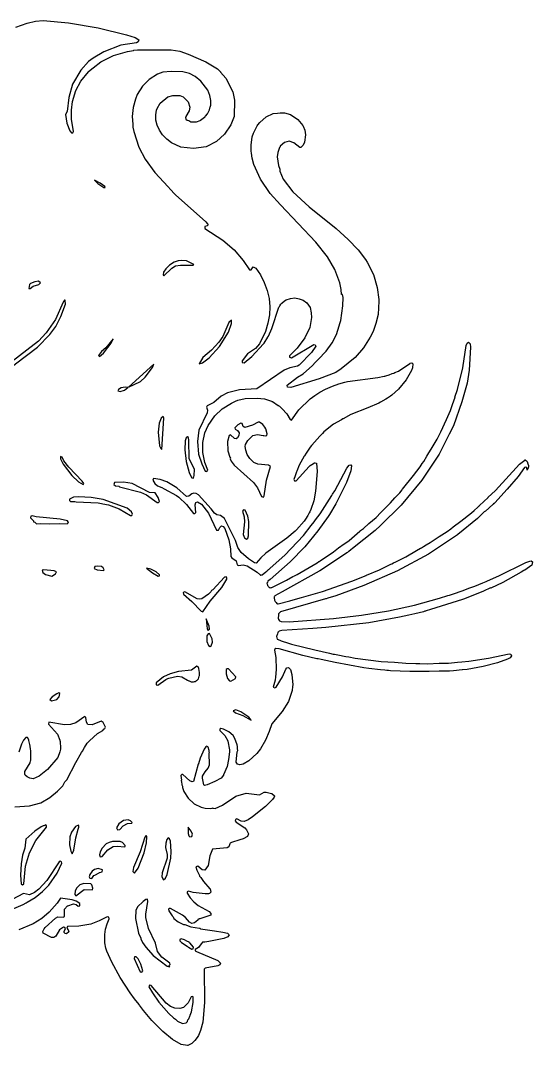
# Model space of a CAD drawing. Header units: millimetres. Extents: x 11 to 290, y 17 to 292.
# Drawn here: x 156.2 to 290.1, y 23.5 to 291.4 of the extents above; entities that cross this region are included whole.
import ezdxf

# ---------------------------------------------------------------- set-up
doc = ezdxf.new("R2010")
doc.units = ezdxf.units.MM
doc.layers.add('CUT', color=7, linetype='CONTINUOUS')

msp = doc.modelspace()

# ---------------------------------------------------------------- linework, layer by layer
at = {"layer": 'CUT'}
for points in [[(155.0012, 289.6629), (157.9498, 290.7321), (160.1565, 291.2083), (162.1831, 291.3866), (168.7908, 290.7345), (176.5278, 289.4895), (183.9211, 287.6783), (186.2209, 286.9307), (187.1991, 286.345), (187.0471, 285.8453), (186.563, 285.5348), (182.5032, 284.9605), (177.993, 283.2001), (175.2082, 281.5762), (174.064, 280.6697), (172.0353, 278.3778), (169.871, 274.745), (168.8803, 271.2716), (168.4337, 267.6236), (168.0225, 266.8559), (168.3498, 264.5827), (169.152, 262.5489), (169.5435, 262.0274), (169.9057, 262.0674), (170.0763, 262.3893), (169.6202, 265.5762), (169.6213, 267.9947), (169.8615, 270.2365), (170.6752, 273.0628), (171.9858, 275.5357), (172.052, 275.5405), (174.0134, 278), (174.013, 278.004), (174.0406, 278.0353), (175.2573, 279.0585), (177.2884, 280.5819), (180.5441, 282.2097), (184.2141, 283.3048), (185.8123, 283.5416), (185.9042, 283.6334), (186.8403, 283.7511), (195.6073, 283.6922), (197.9222, 283.3343), (200.0649, 282.5829), (204.7038, 280.5901), (207.746, 278.7455), (208.5046, 277.987), (208.5132, 277.9181), (209.8982, 276.3201), (211.7326, 272.7712), (212.1858, 270.5812), (212.0654, 266.2568), (211.2384, 264.1065), (209.6059, 261.6662), (207.465, 259.7421), (204.7965, 258.4152), (201.4578, 257.9383), (198.1196, 258.3249), (195.7253, 259.438), (194.4841, 260.4008), (193.4051, 261.5068), (192.586, 262.69), (191.9784, 263.9969), (191.6491, 265.3086), (191.5819, 266.7107), (191.7964, 267.9458), (191.9412, 268.387), (192.738, 269.7494), (194.721, 271.4364), (196.0233, 271.8212), (197.8669, 271.7467), (198.729, 271.397), (200.0371, 270.1438), (200.4918, 268.7806), (200.3559, 267.8231), (199.4619, 266.2848), (199.465, 266.0873), (199.4012, 266.0231), (199.4414, 265.6445), (199.8514, 265.3194), (200.2636, 265.2228), (200.7315, 264.9498), (201.58, 264.9143), (201.6414, 264.8999), (201.6835, 264.91), (202.2162, 264.8877), (203.1666, 265.2646), (203.2089, 265.2747), (203.2276, 265.2887), (203.2637, 265.303), (204.3403, 266.0844), (204.4375, 266.199), (204.5007, 266.2465), (204.6006, 266.3913), (205.14, 267.0275), (205.6854, 268.0588), (205.8562, 268.802), (205.9115, 268.9553), (205.9089, 269.0316), (205.9641, 269.2715), (205.9935, 270.4871), (205.7349, 271.8199), (205.1975, 273.1473), (203.3748, 275.536), (201.9348, 276.7515), (200.4071, 277.5359), (198.6393, 277.9781), (195.6346, 278.0928), (193.468, 277.8675), (192.0696, 277.3196), (189.8663, 275.9892), (188.099, 274.2586), (186.782, 272.0762), (186.2716, 270.817), (185.6959, 268.6596), (185.4604, 266.3304), (185.652, 264.3185), (185.6348, 263.4748), (185.8419, 262.3501), (187.2034, 258.3249), (188.8608, 255.1877), (191.347, 251.636), (194.8675, 247.8858), (195.0874, 247.6302), (195.231, 247.4986), (196.7928, 245.835), (204.7248, 238.7317), (205.058, 238.3799), (205.2809, 237.9926), (205.062, 237.6898), (204.4566, 237.5759), (204.4593, 237.0457), (209.1352, 233.9619), (212.0824, 231.4332), (214.474, 228.6568), (216.0856, 226.2701), (216.5826, 226.2648), (217.0381, 227.0347), (217.7184, 226.685), (218.9548, 224.9128), (219.9715, 222.9136), (220.737, 220.8297), (221.2132, 218.6989), (221.3897, 216.5722), (221.302, 214.4668), (220.9056, 212.2627), (220.2728, 210.1049), (218.6962, 206.9242), (217.6299, 205.7014), (215.5791, 204.2714), (214.1461, 202.4923), (214.2028, 202.0356), (214.6886, 201.97), (216.6802, 203.5705), (219.7481, 206.9038), (219.8474, 207.0562), (219.9082, 207.0582), (220.8888, 208.6545), (220.9896, 208.8091), (221.0067, 208.8463), (221.0138, 208.8579), (221.0317, 208.9008), (221.9552, 210.9116), (223.7971, 216.4555), (223.9497, 216.6765), (224.0518, 216.8243), (224.3378, 217.2386), (224.5321, 217.52), (224.5619, 217.5535), (225.2726, 218.1173), (225.6722, 218.3892), (226.8213, 218.7516), (227.9549, 218.8743), (229.0778, 218.6896), (230.1528, 218.29), (231.0612, 217.5747), (231.9205, 216.3495), (232.2482, 215.0384), (232.3117, 213.7884), (231.8943, 211.1981), (230.6044, 208.4521), (228.5401, 205.7228), (226.5935, 203.7973), (226.5541, 203.3965), (227.0769, 203.2145), (232.9524, 206.7166), (233.3127, 206.6217), (233.4057, 206.3062), (232.3124, 204.6385), (229.0978, 201.3365), (228.6623, 201.0588), (226.6771, 200.5842), (225.1302, 199.9704), (218.0545, 195.0995), (213.4702, 194.8995), (210.3326, 194.0903), (208.7263, 193.2181), (206.7494, 191.5968), (205.0608, 190.7003), (204.9049, 190.3261), (205.1111, 189.5588), (205.0034, 188.8299), (202.849, 184.3096), (202.5373, 181.3459), (202.7471, 178.0794), (203.6198, 175.4956), (204.5579, 173.6057), (204.9794, 173.5377), (205.21, 173.897), (204.4065, 175.8947), (203.8655, 178.5114), (203.8954, 181.1003), (204.4373, 183.5987), (205.3262, 185.5801), (207.0237, 188.0791), (208.9787, 189.9154), (211.4157, 191.3901), (212.4851, 191.9126), (213.0485, 192.1618), (214.9673, 192.5866), (218.1069, 192.6765), (220.0312, 192.5058), (221.5689, 191.9846), (221.8839, 191.8778), (221.9551, 191.8536), (222.0712, 191.8143), (222.0777, 191.8116), (223.6083, 190.8069), (223.7075, 190.7418), (223.8037, 190.6787), (223.9739, 190.567), (224.6605, 189.8804), (225.8261, 188.5799), (226.7203, 187.0825), (227.0956, 186.9395), (229.0041, 189.6676), (231.9591, 192.5364), (233.1567, 193.4201), (234.486, 194.2744), (235.9773, 195.0365), (237.8181, 195.8242), (239.459, 196.4571), (241.0385, 196.8926), (241.697, 197.0459), (249.6644, 198.0632), (251.2954, 198.4538), (251.4817, 198.4804), (251.6984, 198.5503), (252.597, 198.7655), (253.4117, 199.1034), (253.8516, 199.2454), (254.0567, 199.3709), (255.0125, 199.7674), (257.9828, 201.7737), (258.0586, 201.8201), (258.063, 201.8228), (258.0729, 201.8288), (258.1415, 201.8708), (258.5661, 201.9348), (258.7935, 201.6711), (258.7401, 200.6419), (258.4823, 199.9236), (257.0526, 197.4512), (255.05, 195.0273), (253.3415, 193.4966), (252.9174, 193.1994), (252.4316, 192.8957), (252.1474, 192.718), (251.7073, 192.4428), (250.3755, 191.6101), (249.9236, 191.3675), (247.0083, 190.1451), (242.6241, 188.3976), (240.6017, 187.3032), (240.4915, 187.2569), (240.1472, 187.0572), (238.0373, 185.9155), (235.5518, 183.8748), (235.1438, 183.4204), (234.4942, 182.7865), (232.4367, 180.4338), (232.3457, 180.3039), (231.9513, 179.8646), (230.8794, 178.3456), (230.492, 177.6597), (230.4536, 177.6048), (230.4051, 177.5059), (229.1013, 175.1976), (228.516, 173.6458), (228.4155, 173.4404), (228.0388, 172.3805), (227.6729, 171.4104), (227.8817, 171.071), (228.2796, 171.0929), (231.6845, 174.8748), (231.9898, 175.0756), (232.3751, 175.329), (232.4003, 175.3456), (233.0955, 175.8028), (233.2469, 175.8393), (233.6085, 175.687), (233.7616, 173.5464), (233.3772, 168.3693), (232.9022, 165.8663), (232.1672, 163.6017), (231.8575, 162.9944), (231.7116, 162.7397), (231.4235, 162.237), (231.3239, 162.0631), (230.7546, 161.0697), (230.3734, 160.5572), (228.3793, 158.2805), (228.0594, 157.9441), (225.856, 156.1302), (220.3874, 152.1687), (219.0871, 151.0107), (217.8789, 149.5797), (217.402, 149.6726), (215.8859, 150.6831), (213.9417, 152.3865), (213.0948, 153.7161), (212.4505, 155.5048), (209.5554, 161.231), (208.5284, 162.0506), (207.596, 162.2299), (206.9151, 162.6084), (206.0795, 163.8023), (202.7596, 167.4345), (202.1943, 167.7653), (201.5139, 167.8391), (201.012, 167.6783), (200.2764, 167.0618), (199.6615, 167.0363), (197.1037, 169.272), (194.4892, 170.7917), (192.7606, 171.4273), (191.0128, 171.6673), (190.856, 171.2618), (191.3543, 170.4115), (192.0665, 169.8027), (193.1519, 169.3864), (193.7739, 168.9717), (196.9809, 167.2427), (197.6118, 166.8505), (199.6515, 164.9278), (201.5099, 162.5849), (201.8411, 162.5979), (202.0423, 162.8612), (201.9106, 164.816), (202.0734, 165.4595), (202.5278, 165.5931), (203.5347, 165.0117), (205.3559, 162.6145), (207.4473, 158.2238), (207.9897, 158.1824), (208.3386, 158.9351), (208.7971, 159.3209), (209.2644, 159.1617), (209.6712, 158.599), (210.7035, 155.6565), (211.1164, 153.3265), (211.2434, 151.3095), (211.4893, 150.934), (212.5778, 150.1681), (212.8876, 149.1021), (213.2228, 148.9524), (214.4837, 149.1724), (215.5358, 148.9137), (218.13, 147.1988), (218.9819, 146.4685), (219.0138, 146.4737), (219.0515, 146.4402), (219.1297, 146.4924), (219.1849, 146.5014), (219.2202, 146.478), (219.2685, 146.5149), (219.4095, 146.5377), (220.4102, 147.3482), (220.6233, 147.4906), (220.7045, 147.5865), (221.0978, 147.905), (221.1559, 147.9593), (221.5257, 148.2423), (225.3489, 151.6538), (230.2026, 156.8033), (232.2229, 159.425), (232.9945, 160.3601), (233.3503, 160.888), (234.5693, 162.4698), (237.001, 166.3043), (237.6297, 167.2371), (237.8301, 167.6117), (238.3953, 168.5029), (241.5356, 174.3975), (242.1705, 175.2219), (242.6236, 175.3189), (242.75, 174.9915), (242.5781, 173.726), (241.4592, 170.6669), (239.1955, 166.0894), (238.6504, 165.1009), (237.0454, 162.3275), (236.6511, 161.7426), (234.0095, 158.0346), (230.5371, 153.8804), (226.7658, 149.9615), (221.5469, 145.3542), (220.9252, 144.916), (220.7788, 144.5236), (220.672, 144.3549), (220.6906, 144.2871), (220.676, 144.248), (220.731, 144.1397), (220.8481, 143.7121), (221.0584, 143.4949), (221.1464, 143.3216), (221.307, 143.2382), (221.3912, 143.1512), (221.4546, 143.1615), (221.5124, 143.1314), (221.7713, 143.2129), (221.9742, 143.2459), (225.7975, 145.1), (227.4684, 146.068), (227.833, 146.2504), (228.079, 146.3954), (228.5944, 146.6602), (233.7585, 149.6697), (234.2416, 149.9918), (234.3421, 150.05), (234.5936, 150.2265), (238.0271, 152.5157), (239.3905, 153.579), (240.0169, 154.009), (240.2716, 154.2105), (242.1694, 155.5421), (244.939, 157.9035), (245.1557, 158.075), (245.9277, 158.677), (247.3271, 159.9397), (249.1986, 161.5353), (250.4441, 162.8284), (250.6494, 163.0146), (251.1509, 163.5448), (252.9563, 165.3499), (254.124, 166.6485), (255.4262, 168.0004), (256.0139, 168.7505), (256.1297, 168.8792), (259.0089, 172.4635), (259.8635, 173.6635), (260.7438, 174.7869), (261.2645, 175.6306), (261.6358, 176.1519), (262.4597, 177.5591), (263.0213, 178.3922), (263.5786, 179.3797), (265.1938, 181.9964), (265.8333, 183.3745), (266.1361, 183.9109), (267.5548, 187.0836), (268.6732, 189.4932), (269.1721, 191.0502), (269.8308, 192.9367), (269.7822, 192.955), (270.4342, 194.9222), (271.8241, 200.6301), (272.768, 206.4736), (272.9772, 207.0874), (273.3297, 207.3233), (273.7571, 206.9141), (273.866, 206.0534), (273.5379, 199.9868), (273.0293, 196.6468), (271.8168, 192.3216), (271.7987, 192.3261), (271.6383, 191.737), (269.4067, 185.4767), (268.3349, 183.2882), (265.6917, 178.0926), (265.6848, 178.0819), (265.6619, 178.0458), (265.6606, 178.0438), (265.6472, 178.0228), (261.1432, 171.2269), (255.7418, 164.7307), (250.306, 159.4002), (248.9208, 158.139), (243.0429, 153.3942), (242.5923, 153.0658), (242.0364, 152.6606), (241.8798, 152.5465), (241.7738, 152.4692), (241.6856, 152.405), (241.5186, 152.2833), (235.6866, 148.3732), (234.5272, 147.6173), (234.2996, 147.4756), (224.6686, 142.0805), (222.7562, 141.0314), (222.6784, 140.8763), (222.5823, 140.7779), (222.579, 140.6779), (222.5282, 140.5767), (222.5116, 140.5586), (222.6062, 139.9071), (222.8386, 139.5992), (222.8845, 139.46), (223.0018, 139.3642), (223.0504, 139.3185), (223.2593, 139.0417), (223.3929, 138.9967), (223.3988, 138.9911), (223.4053, 138.9925), (223.6, 138.9268), (226.6297, 139.7727), (227.5414, 139.9896), (229.6809, 140.6245), (235.156, 142.153), (242.8197, 144.8353), (246.5747, 146.3919), (246.6246, 146.4107), (246.6692, 146.4311), (250.0869, 147.8478), (253.0358, 149.3092), (253.3362, 149.4428), (253.7195, 149.6479), (254.3705, 149.945), (254.8704, 150.2183), (256.9414, 151.2446), (259.7716, 152.8875), (260.8401, 153.4595), (261.0961, 153.6224), (261.6065, 153.9015), (262.2697, 154.3376), (263.3517, 154.9657), (265.6803, 156.5406), (267.7507, 157.8585), (268.7045, 158.5858), (269.3764, 159.0401), (271.3214, 160.5812), (274.1006, 162.7003), (274.8177, 163.3513), (274.9286, 163.4392), (275.6627, 164.1183), (276.018, 164.4409), (276.1556, 164.5658), (276.1829, 164.5905), (276.2295, 164.6328), (278.5067, 166.6998), (278.4494, 166.7659), (278.4417, 166.7768), (280.4216, 168.6059), (286.6637, 175.4376), (288.0544, 176.4734), (288.0608, 176.6086), (288.1618, 176.5619), (288.2717, 176.5039), (288.375, 176.4349), (288.4707, 176.3556), (288.5576, 176.2668), (288.6349, 176.1695), (288.7017, 176.0648), (288.7573, 175.9536), (288.8011, 175.8374), (288.9769, 175.2861), (289.0071, 175.1724), (289.0261, 175.0562), (289.0335, 174.9388), (289.0294, 174.8212), (289.0139, 174.7045), (288.9869, 174.59), (288.9489, 174.4786), (288.7213, 173.9055), (288.6017, 174.4553), (288.2949, 174.6576), (287.9819, 174.543), (286.334, 172.2673), (283.4889, 168.9187), (280.2349, 165.3688), (280.0246, 165.1666), (280.0244, 165.1668), (279.9592, 165.225), (279.7576, 165.0096), (277.7112, 163.0785), (277.6497, 163.1324), (277.6295, 163.1539), (275.7145, 161.2635), (270.5311, 157.0791), (270.5037, 157.0592), (270.4438, 157.0156), (270.189, 156.8303), (269.7195, 156.4889), (262.8497, 151.9554), (254.7685, 147.5584), (245.9943, 143.7055), (238.6403, 141.0719), (236.6022, 140.4333), (236.1343, 140.2867), (236.0951, 140.2744), (236.0001, 140.2446), (224.2491, 136.8845), (224.0736, 136.7069), (224.0688, 136.705), (223.7122, 136.3677), (223.7106, 136.3393), (223.6938, 136.3224), (223.6962, 136.0961), (223.6399, 135.1405), (223.6885, 135.0587), (223.6976, 134.824), (223.7437, 134.8055), (223.9482, 134.5454), (224.4225, 134.3739), (226.4335, 134.2865), (238.0685, 135.0858), (245.4131, 136.0001), (252.4744, 137.1521), (259.2422, 138.6293), (265.7725, 140.4017), (267.9073, 141.1032), (268.3637, 141.2355), (269.1481, 141.5109), (271.9973, 142.4471), (273.4219, 143.0115), (274.9882, 143.5614), (277.1284, 144.4798), (277.9635, 144.8106), (278.2995, 144.9645), (278.2927, 144.9794), (281.2504, 146.2485), (288.2927, 149.7826), (289.3517, 150.1399), (289.7363, 150.1761), (290.0786, 149.931), (289.9095, 149.0875), (288.0417, 147.776), (288.0283, 147.7674), (287.9877, 147.7414), (287.808, 147.6262), (287.119, 147.1845), (282.3457, 144.5509), (279.144, 143.0828), (279.1337, 143.1013), (279.1216, 143.1289), (277.2671, 142.2628), (274.5157, 141.1427), (272.0023, 140.1512), (271.7744, 140.0741), (263.4252, 137.4286), (262.282, 137.1109), (262.1342, 137.0698), (261.9636, 137.0224), (261.5435, 136.9057), (259.3523, 136.3548), (257.7914, 135.9969), (255.2915, 135.493), (247.338, 134.0163), (236.0314, 132.7436), (232.6306, 132.4974), (224.5534, 131.9747), (223.8296, 131.8013), (223.6179, 131.5905), (223.5336, 131.5272), (223.5239, 131.4968), (223.4811, 131.4542), (223.3874, 131.0718), (223.1678, 130.3878), (223.3169, 129.7517), (224.0232, 129.5006), (224.4062, 129.2958), (226.2985, 128.6917), (227.0616, 128.4205), (233.2006, 126.9664), (237.0059, 126.0232), (237.9928, 125.8313), (238.3029, 125.7579), (239.1773, 125.6011), (241.2611, 125.196), (242.0453, 125.0868), (243.7422, 124.7825), (250.5592, 123.8972), (253.9751, 123.7097), (256.9661, 123.484), (259.5756, 123.4023), (260.2489, 123.3654), (260.6594, 123.3684), (262.6336, 123.3065), (265.7139, 123.4055), (266.257, 123.4095), (266.2573, 123.4229), (268.1291, 123.483), (270.4834, 123.6794), (271.5725, 123.7554), (271.5718, 123.7702), (273.4675, 123.9284), (278.5715, 124.7256), (283.9386, 125.8799), (284.4151, 125.7731), (284.5785, 125.3253), (284.2372, 124.8589), (283.5038, 124.4566), (280.8884, 123.5201), (277.1855, 122.5643), (273.0204, 121.7667), (271.8131, 121.6663), (271.8082, 121.693), (271.6856, 121.6734), (269.3874, 121.4645), (268.3462, 121.3779), (266.3334, 121.3329), (266.3309, 121.3611), (265.6665, 121.318), (263.0326, 121.2591), (258.2948, 121.2591), (258.0224, 121.2614), (252.9436, 121.4806), (252.4206, 121.5268), (251.996, 121.5643), (251.4477, 121.6127), (250.3707, 121.7079), (247.2539, 122.0828), (245.9614, 122.2684), (238.4796, 123.6308), (234.8562, 124.3892), (234.0853, 124.5506), (233.8241, 124.6053), (233.738, 124.6233), (230.0359, 125.4685), (223.8973, 127.1578), (223.0016, 127.2913), (222.7096, 127.1461), (222.6301, 126.8286), (223.0183, 124.9363), (223.1067, 121.8109), (222.9374, 119.8257), (222.8183, 119.0879), (222.8031, 119.0182), (222.328, 117.2165), (222.6848, 116.9677), (223.0657, 117.199), (224.7697, 119.9129), (225.6222, 121.908), (225.888, 122.2338), (226.2579, 122.3238), (226.8146, 121.7672), (227.1606, 120.5154), (227.3895, 117.7688), (227.3543, 117.317), (227.2209, 116.274), (226.2717, 113.4545), (224.6145, 110.7913), (221.9345, 107.5672), (221.2295, 105.6009), (221.2103, 105.5749), (220.3222, 103.3634), (218.9471, 101.093), (217.9817, 99.8296), (215.9463, 97.8876), (214.4182, 97.0827), (213.5904, 96.9015), (212.9384, 97.0169), (212.6252, 97.557), (212.9236, 100.3174), (213.0327, 100.6292), (213.006, 101.0797), (213.0068, 101.0866), (213.0045, 101.1048), (212.98, 101.5188), (212.9329, 101.6893), (212.8861, 102.0711), (212.3058, 103.7586), (211.8141, 104.5249), (210.7046, 105.5462), (209.3504, 106.2258), (208.6099, 106.387), (208.363, 106.1661), (208.3755, 105.835), (208.9625, 105.2586), (209.6228, 104.5237), (210.4289, 103.1849), (210.4781, 103.0253), (210.8363, 100.7844), (210.8487, 100.4708), (210.8433, 100.2449), (210.6207, 98.2524), (210.2773, 96.4714), (209.3467, 94.2608), (209.3076, 94.1898), (208.6797, 93.4307), (207.0413, 92.4846), (205.0487, 91.6509), (204.3498, 91.5138), (204.1291, 91.6766), (203.805, 93.3988), (203.8462, 93.9592), (204.0456, 94.3667), (204.5139, 95.0247), (205.3439, 96.0196), (205.6734, 96.8521), (205.6024, 99.9121), (205.6097, 100.1164), (205.5963, 100.1767), (205.5855, 100.6387), (205.3364, 101.515), (205.0023, 101.73), (204.9668, 101.7128), (204.9545, 101.7212), (204.6862, 101.6011), (204.6626, 101.5648), (204.6485, 101.5579), (204.212, 100.9447), (203.1713, 98.6543), (202.7566, 97.135), (202.7397, 97.0922), (202.7276, 97.0288), (201.5085, 92.5626), (201.1336, 92.4356), (200.5444, 92.7208), (198.7112, 94.3266), (198.3815, 94.32), (198.1751, 94.0627), (198.3345, 92.8828), (198.2617, 92.7987), (198.2697, 92.7378), (198.2428, 92.7087), (198.3029, 92.4854), (198.4135, 91.6434), (198.5523, 91.2705), (198.5965, 90.9434), (198.9819, 89.8895), (200.0788, 88.1465), (201.6655, 86.7069), (203.4916, 85.8075), (204.5349, 85.5424), (205.9102, 85.484), (206.3492, 85.5997), (206.5124, 85.6207), (206.5598, 85.5674), (207.0926, 85.5082), (209.0756, 86.3369), (212.5384, 88.7343), (215.2021, 89.4446), (215.2027, 89.4453), (218.7352, 89.0062), (219.9657, 89.7221), (220.4788, 89.7696), (221.8463, 89.4065), (221.9375, 89.363), (222.6285, 88.768), (222.6625, 88.7139), (222.552, 88.444), (222.1402, 87.8508), (222.017, 87.728), (221.2544, 86.9676), (220.5424, 86.2578), (220.2539, 85.9701), (216.9187, 83.2501), (215.7693, 82.4755), (214.7471, 82.0724), (213.9487, 82.1735), (212.817, 82.774), (212.4079, 82.6251), (212.3584, 82.259), (212.6501, 81.9074), (214.8612, 80.4017), (215.3524, 79.8747), (215.884, 78.8392), (215.5748, 78.1614), (215.5735, 78.1604), (215.573, 78.1599), (215.5705, 78.1579), (215.5568, 78.1469), (214.4461, 77.5866), (213.5952, 77.3031), (211.3629, 76.6186), (211.2358, 76.517), (211.0246, 76.4467), (210.9972, 76.252), (210.6887, 75.462), (210.2658, 75.1578), (206.4514, 74.8026), (205.7643, 73.0761), (205.3039, 70.543), (204.4414, 69.3726), (203.7509, 69.4231), (202.5714, 70.3735), (202.1151, 70.184), (202.3095, 69.3214), (203.0272, 67.9388), (203.0766, 67.818), (203.3665, 67.4103), (204.0471, 66.3815), (205.7734, 64.5141), (205.8042, 64.4799), (205.9213, 64.0802), (206.0205, 63.6356), (205.6872, 63.2625), (205.36, 63.1635), (205.3268, 63.1534), (205.3248, 63.1528), (205.1336, 63.1343), (204.4902, 63.1367), (201.4028, 63.4887), (200.1609, 63.8688), (199.8355, 63.6868), (199.7976, 63.3507), (200.5559, 62.0978), (201.5119, 61.1069), (202.7272, 60.1612), (205.5509, 58.5489), (206.0371, 58.0463), (205.978, 57.6387), (203.1577, 56.6714), (202.8532, 56.6143), (202.8227, 56.523), (202.6207, 56.4678), (202.5686, 56.2714), (201.7276, 55.5854), (201.0324, 55.4369), (200.379, 55.788), (199.3938, 56.9796), (198.5709, 57.5823), (195.4825, 59.3536), (195.1873, 59.3698), (194.9507, 59.1393), (195.0061, 58.7423), (195.1587, 58.5057), (195.158, 58.4899), (195.2011, 58.44), (195.8841, 57.3813), (196.1341, 57.1234), (196.3489, 56.7399), (197.4735, 55.852), (198.8942, 55.2009), (199.1944, 55.1652), (200.7771, 54.5697), (203.0172, 54.1915), (203.105, 54.1634), (203.2613, 54.0455), (206.9596, 53.5259), (209.1547, 53.1553), (210.3152, 52.8763), (210.791, 52.4555), (210.4787, 51.9435), (209.3847, 51.5095), (205.514, 50.749), (204.3881, 50.5817), (203.981, 50.5546), (203.9324, 50.514), (203.8313, 50.499), (203.6717, 50.3011), (203.4435, 50.1477), (202.7915, 49.1247), (201.8831, 48.6492), (201.9362, 48.3146), (202.2321, 48.1134), (207.7907, 45.7917), (208.5152, 45.0162), (208.3316, 44.6013), (207.8459, 44.3498), (204.5302, 43.7549), (204.2589, 43.5169), (204.3423, 34.7963), (203.8678, 29.6642), (203.8671, 29.6615), (203.8671, 29.6612), (203.8669, 29.6603), (203.8668, 29.6599), (203.2928, 27.4227), (202.7576, 26.1141), (202.403, 25.5926), (201.8042, 24.8487), (201.7196, 24.7436), (201.6732, 24.686), (201.6382, 24.6425), (200.995, 24.0398), (200.0096, 23.5752), (199.9405, 23.5584), (199.9106, 23.5511), (199.8898, 23.546), (199.8595, 23.5386), (198.2226, 23.7729), (195.9713, 25.0931), (193.4102, 27.2399), (190.6197, 30.0914), (188.3992, 32.7248), (187.3688, 34.0584), (187.3454, 34.0888), (187.2305, 34.2375), (186.0849, 35.7204), (184.9221, 37.2756), (182.3406, 41.283), (180.0883, 45.3438), (178.8157, 48.1889), (178.5736, 48.9784), (178.3229, 50.3256), (178.2493, 52.5333), (178.4757, 53.9765), (178.9233, 55.3085), (179.461, 56.6797), (179.3285, 57.088), (178.9352, 57.1428), (176.8373, 56.0732), (174.6696, 55.263), (171.525, 54.7248), (168.5761, 54.6276), (168.3173, 54.1987), (168.7351, 53.7722), (168.854, 53.2843), (168.3059, 52.7176), (167.8888, 52.7701), (167.6339, 53.0272), (167.6223, 53.3529), (168.024, 54.0901), (167.8583, 54.3779), (167.4947, 54.4212), (166.4294, 53.7235), (165.498, 52.115), (164.9632, 51.7412), (164.3093, 51.7926), (162.1829, 52.9339), (162.1095, 53.3311), (162.4198, 54.0062), (162.7317, 54.3328), (165.3608, 56.7991), (165.9817, 57.1749), (167.4328, 57.0818), (167.7081, 57.2079), (167.7906, 59.126), (168.5193, 60.006), (168.5539, 60.0289), (168.5645, 60.0359), (168.585, 60.0494), (168.605, 60.0626), (170.1277, 60.5305), (170.7726, 60.3943), (171.3026, 59.9748), (171.777, 60.0482), (171.7921, 60.6037), (170.8332, 61.2731), (169.7924, 61.5928), (166.733, 62.0181), (165.8628, 60.7629), (163.7219, 58.3568), (161.8267, 56.7576), (159.5851, 55.3502), (155.8192, 53.7923)], [(154.7947, 85.8634), (158.6423, 86.1297), (161.5724, 86.9584), (163.9106, 88.3199), (165.9528, 90.0069), (167.2846, 91.398), (167.8498, 92.398), (168.3298, 92.9752), (170.7508, 97.4779), (172.1985, 100.0651), (172.4174, 100.4561), (172.4349, 100.4874), (172.9487, 101.4057), (173.7128, 102.5451), (174.2861, 103.1896), (176.3413, 105.0422), (177.7916, 105.8709), (178.0646, 106.1936), (178.1154, 106.2175), (178.1397, 106.2737), (178.3064, 106.3864), (178.4677, 106.7404), (177.8274, 107.9274), (177.3434, 108.3181), (174.9424, 107.3255), (173.8882, 107.3957), (173.5048, 108.0669), (173.3568, 109.2734), (173.0215, 109.5015), (170.7012, 107.8781), (169.308, 107.3776), (167.7273, 107.3505), (163.6909, 108.0565), (163.5757, 107.5155), (165.9101, 104.906), (166.533, 103.3266), (166.5578, 103.1745), (166.558, 103.1734), (166.5599, 103.1615), (166.5814, 103.0298), (166.6983, 101.1688), (166.6839, 100.9602), (166.5257, 100.2558), (165.9827, 98.8052), (163.2975, 95.6976), (161.161, 93.9615), (159.5494, 93.2613), (158.7263, 93.3888), (157.9804, 93.7482), (157.4428, 94.1979), (157.3956, 94.3116), (157.3906, 94.4619), (157.3714, 95.0382), (157.378, 95.109), (158.7577, 97.3931), (158.8529, 97.9215), (158.9111, 98.071), (158.9134, 98.2577), (158.9349, 98.3769), (158.9342, 98.4335), (158.9346, 98.4352), (158.934, 98.4461), (158.9247, 99.1753), (158.9364, 100.1374), (158.9093, 100.3763), (158.9066, 100.5855), (158.8437, 100.9534), (158.7496, 101.7801), (158.7272, 102.1859), (158.4511, 103.2472), (158.4246, 103.4026), (158.0712, 104.002), (157.9597, 104.0018), (157.9328, 104.0368), (157.7661, 104.0014), (157.6126, 104.0012), (157.0464, 103.3578), (156.5362, 102.3152), (155.832, 100.2031)], [(149.7336, 57.3615), (156.9553, 60.3508), (157.7009, 60.8478), (157.9672, 60.9587), (160.0839, 62.2348), (162.0036, 63.7417), (163.6687, 65.4675), (165.8523, 68.5827), (167.042, 71.1938), (166.9709, 71.5223), (166.6319, 71.6719), (166.3413, 71.5031), (163.0896, 66.692), (161.0499, 64.4155), (159.8948, 63.4992), (158.6383, 62.8959), (156.9982, 63.2171), (154.0806, 61.7276)]]:
    msp.add_lwpolyline(points, dxfattribs=at)
for points in [[(240.5076, 216.83), (240.5667, 218.961), (240.4188, 219.7601), (240.1715, 219.7981), (240.0659, 221.0967), (239.6777, 222.8601), (238.4162, 226.2855), (236.5213, 229.6668), (233.4844, 233.5016), (224.1974, 243.2024), (221.5441, 246.2144), (219.0196, 249.927), (217.2789, 253.7404), (216.8409, 255.3872), (216.6124, 256.7002), (216.5609, 257.2313), (216.561, 258.834), (216.8295, 260.9601), (217.1678, 261.9832), (218.0819, 263.8413), (218.255, 264.1022), (218.2558, 264.1031), (218.2743, 264.1242), (218.2814, 264.1324), (218.8277, 264.7571), (220.4822, 266.2394), (222.2624, 267.0431), (223.4371, 267.2018), (224.0946, 267.2876), (224.1848, 267.2917), (225.1888, 267.2303), (225.2162, 267.2249), (226.8033, 266.7842), (226.809, 266.7815), (228.7302, 265.5451), (230.0586, 263.965), (230.1442, 263.8132), (230.5598, 262.7525), (230.7135, 261.4826), (230.5178, 259.6296), (230.1131, 258.7675), (229.8238, 258.4347), (229.5064, 258.1566), (229.2587, 258.1631), (227.6709, 259.3763), (226.4503, 259.8559), (225.2159, 259.5172), (224.142, 258.5152), (224.0905, 258.3912), (223.9321, 258.2311), (223.8103, 257.7166), (223.4699, 256.8969), (223.3475, 255.7987), (223.6689, 253.4728), (223.9954, 252.577), (224.0665, 252.3193), (224.0516, 251.9912), (224.9395, 249.949), (227.4553, 246.6341), (231.6581, 242.6681), (238.7317, 237.0151), (241.8986, 234.1442), (244.4735, 231.4805), (246.4401, 228.9103), (246.8967, 228.2536), (248.4801, 225.0318), (249.4701, 221.623), (249.8677, 218.4641), (249.8922, 218.035), (249.715, 214.5468), (249.1605, 212.179), (248.4301, 210.1299), (247.6679, 208.6053), (245.8634, 205.8246), (243.6856, 203.3448), (240.0532, 200.3636), (238.6621, 199.4393), (234.3272, 197.7476), (226.8863, 195.4595), (225.9946, 195.5423), (225.9222, 196.0838), (228.6425, 198.1558), (230.119, 199.0718), (232.5756, 201.2324), (233.3001, 201.9992), (233.3986, 202.0862), (234.0898, 202.8349), (236.1272, 204.9912), (237.6958, 207.1222), (238.8205, 209.3715), (239.5454, 211.6204), (239.6294, 211.8445), (239.6505, 211.9466), (239.9748, 212.9528)], [(178.3835, 247.7292), (178.2947, 247.966), (177.0516, 248.8835), (175.5718, 249.6826), (176.4597, 248.8243), (177.9987, 247.7588)], [(193.5963, 225.5907), (193.5076, 224.9395), (193.7147, 224.6436), (195.7865, 226.6562), (196.7928, 227.2481), (198.0359, 227.4849), (201.3803, 227.4553), (201.5875, 227.6625), (199.6045, 228.6096), (198.3911, 228.6984), (197.4735, 228.5504), (196.3785, 228.1952), (195.2242, 227.4553), (194.2179, 226.5082)], [(161.454, 222.8382), (160.9805, 223.2525), (160.0038, 223.1341), (158.8791, 222.6902), (158.5831, 222.3942), (158.4055, 221.3879), (158.7607, 221.3879), (159.5894, 221.9502), (161.0693, 222.3942)], [(160.9213, 207.5661), (152.9301, 201.4099), (149.6744, 198.3319), (147.9578, 196.2305), (146.3892, 193.7739), (145.8564, 192.3237), (145.8268, 191.9981), (146.0932, 191.7317), (147.7802, 194.573), (150.7103, 198.0655), (154.9131, 201.7059), (160.6549, 206.0271), (163.9402, 209.3715), (165.4792, 211.4433), (166.8111, 214.0479), (167.995, 217.3035), (167.9654, 218.3098), (167.7286, 218.2802), (167.3734, 217.7771), (165.3608, 213.2783), (162.9635, 209.7267)], [(205.5831, 203.2154), (208.306, 206.2047), (210.585, 209.9339), (211.4433, 212.2128), (211.3841, 213.1008), (210.733, 212.5088), (209.1052, 208.8388), (208.0989, 207.2997), (206.2047, 205.228), (203.8665, 203.3338), (202.9786, 201.6467), (203.7777, 201.9131)], [(176.6373, 203.8665), (176.8741, 203.6001), (177.9099, 204.488), (179.9225, 207.0334), (180.4553, 208.1581), (178.5315, 205.8791), (177.3772, 204.9024)], [(191.1102, 201.5579), (184.4805, 195.5793), (187.5882, 197.0888), (188.8016, 198.1839), (190.7846, 200.7292)], [(181.6688, 194.6322), (182.2607, 194.4547), (183.415, 194.7506), (184.2733, 195.461), (183.6222, 195.5793), (182.5863, 195.4018), (181.8463, 194.9874)], [(192.6196, 180.2777), (192.886, 179.5674), (193.2116, 179.301), (193.7147, 187.4402), (193.5667, 187.8841), (193.034, 187.4402), (192.5013, 186.1971), (192.2645, 183.8293)], [(219.7473, 166.8665), (219.9682, 167.1606), (220.5306, 171.2891), (221.6042, 174.879), (221.0548, 175.1819), (218.2492, 175.4596), (217.2383, 175.9067), (216.2116, 176.8994), (215.5301, 177.9421), (215.1155, 179.0792), (214.9924, 180.0567), (215.0742, 180.5801), (215.673, 181.6581), (217.0098, 182.9254), (218.2385, 183.2103), (219.7064, 182.9316), (219.8006, 182.9065), (219.8265, 182.9088), (220.2236, 182.8334), (220.6096, 182.9252), (220.7568, 183.365), (220.4069, 184.6943), (220.2345, 184.9384), (220.1985, 185.0657), (220.1199, 185.1007), (219.6322, 185.7916), (218.7336, 186.441), (218.3277, 186.4556), (216.8736, 185.6158), (214.8658, 185.0107), (214.4405, 185.2745), (214.1998, 186.0578), (213.8603, 186.1761), (213.0592, 185.747), (212.2498, 184.9248), (212.336, 184.599), (212.9628, 184.2342), (213.4252, 183.6331), (213.3547, 182.9832), (212.966, 182.3346), (212.577, 182.0846), (212.1734, 182.1512), (211.1071, 183.1345), (210.7788, 182.9711), (210.3525, 181.3728), (210.4381, 178.893), (210.9385, 177.2911), (211.1606, 176.9828), (211.0882, 176.8741), (211.3249, 176.1933), (212.0945, 175.2166), (217.1555, 170.6883), (217.159, 170.6887), (218.2305, 169.2739), (219.2682, 166.9909)], [(200.3149, 173.2928), (200.818, 172.1681), (201.0548, 171.8722), (201.4395, 171.813), (201.6763, 172.4641), (201.7059, 174.0327), (200.3149, 176.9628), (200.2853, 181.6392), (200.1373, 182.4383), (199.9005, 182.5567), (199.5453, 182.2903), (199.3086, 181.58), (199.1902, 179.1826), (199.5453, 176.1637)], [(172.6121, 170.1555), (172.7897, 170.4219), (172.3753, 171.0139), (168.9125, 174.6839), (167.6102, 176.3413), (167.1366, 177.2588), (166.6927, 177.4956), (166.7223, 176.8741), (167.3734, 175.483), (169.6524, 172.4641), (171.4282, 170.8067)], [(183.1897, 170.7751), (180.8256, 170.6224), (180.6461, 170.1672), (181.062, 169.8229), (181.9278, 169.6956), (182.1423, 169.5636), (187.5787, 168.1253), (189.1494, 167.4035), (192.0067, 165.4734), (192.3392, 165.4672), (192.5434, 165.6836), (192.2434, 166.7692), (191.4761, 167.9461), (189.9814, 168.0435), (185.4557, 170.4355)], [(185.2432, 162.9736), (184.1671, 163.9512), (177.8757, 166.218), (174.7435, 166.7216), (171.4194, 166.9269), (170.0606, 166.8369), (169.0814, 166.3373), (169.0218, 165.9738), (169.3293, 165.7154), (170.4406, 165.6674), (170.8363, 165.5976), (176.5456, 165.3394), (177.4371, 165.1687), (177.762, 165.0945), (177.7883, 165.1015), (179.2246, 164.8265), (182.0382, 163.7677), (185.0121, 162.0523), (185.3389, 162.0762), (185.5318, 162.341)], [(214.2719, 163.1623), (214.6713, 161.6801), (214.7899, 160.3729), (214.4647, 157.0586), (214.8041, 156.2001), (215.2987, 155.8377), (215.6382, 156.0692), (215.8509, 156.7246), (215.9103, 160.4655), (215.6789, 161.8753), (214.9591, 163.3892), (214.5386, 163.5088)], [(160.3182, 161.718), (159.3123, 161.9792), (158.9334, 161.841), (158.8972, 161.4067), (159.634, 160.6522), (159.6486, 160.3589), (160.0014, 160.2759), (160.4307, 159.8363), (161.5442, 159.987), (163.881, 159.8854), (166.5329, 159.9738), (168.4072, 159.8624), (168.757, 160.1684), (168.5302, 160.6083), (166.5846, 161.1016)], [(161.8684, 147.721), (162.0756, 147.1587), (162.7859, 146.6555), (164.4433, 146.2116), (165.42, 146.7739), (165.6272, 147.3363), (165.0649, 147.6026), (162.3419, 147.869)], [(175.7198, 148.6977), (175.483, 148.2242), (176.2821, 147.8394), (177.9099, 147.6914), (178.1171, 147.869), (177.8212, 148.4018), (177.3772, 148.6681), (176.4301, 148.8161)], [(192.2645, 146.2116), (192.59, 146.3004), (192.5605, 146.5668), (191.7021, 147.2771), (190.3111, 148.017), (189.1864, 148.313), (190.7846, 147.0403)], [(206.0111, 142.0966), (205.4083, 141.4484), (203.6575, 140.2975), (203.1457, 140.1417), (202.3829, 140.2695), (199.2419, 142.1026), (198.7771, 141.9442), (198.8109, 141.4844), (201.0301, 139.5776), (203.4573, 137.0628), (203.941, 136.8778), (205.8261, 139.6439), (208.8887, 143.2334), (210.1681, 145.4323), (210.211, 145.78), (209.9735, 146.0197), (209.6061, 145.962), (206.5179, 142.6415), (206.2047, 142.4232)], [(205.0504, 132.3898), (205.2872, 131.9458), (205.6127, 132.3602), (205.5535, 133.1297), (204.7544, 135.0535)], [(206.323, 129.8445), (205.6719, 131.2355), (205.2872, 131.1467), (204.9912, 130.614), (204.932, 129.1045), (205.4055, 128.0686), (205.7903, 127.8319), (206.1159, 128.0094), (206.4118, 128.927)], [(201.3316, 118.6096), (201.4959, 118.5782), (201.7469, 118.6793), (201.9839, 118.6998), (202.2426, 118.879), (202.3685, 118.9298), (202.4478, 119.0212), (202.4893, 119.0499), (202.5112, 119.0943), (202.748, 119.3674), (202.9855, 120.0234), (202.9926, 120.1973), (203.0435, 120.3108), (203.0064, 120.3639), (203.0648, 121.021), (202.8886, 122.0484), (202.6562, 122.5206), (202.3068, 122.643), (200.9473, 121.5881), (197.5187, 121.2337), (195.3367, 120.6728), (193.6074, 119.8621), (191.6778, 118.2664), (191.6939, 117.8094), (192.1335, 117.6828), (194.2606, 119.1442), (194.7439, 119.4186), (194.9945, 119.5055), (197.2756, 120.0199), (198.3985, 119.8354), (199.8818, 119.013), (199.9258, 118.9637), (200.1151, 118.8836), (200.2284, 118.8207), (200.2924, 118.8085), (200.8269, 118.5822)], [(210.8832, 118.8499), (211.1989, 118.7641), (212.4334, 119.4823), (212.5712, 119.8497), (210.5923, 121.9384), (210.2659, 121.9794), (210.0245, 121.7559), (210.0274, 120.6495), (210.3969, 119.4679)], [(165.716, 115.4603), (164.5321, 114.6612), (163.9106, 113.9509), (164.3841, 113.5957), (165.716, 113.9805), (166.3671, 114.6908), (166.5447, 115.5195), (166.3079, 115.6675)], [(214.3438, 109.8073), (216.534, 108.5938), (215.9717, 109.3338), (213.8703, 110.7248), (212.5384, 111.228), (211.8281, 110.9616), (212.42, 110.4288)], [(157.6513, 77.4494), (157.3691, 75.143), (156.7459, 73.2582), (156.4255, 70.9682), (156.2771, 68.0631), (156.415, 65.7553), (156.7934, 65.5534), (157.128, 65.8218), (157.5456, 70.406), (158.6008, 73.8482), (160.2238, 77.0849), (163.0398, 80.6334), (163.06, 80.9709), (162.8454, 81.1844), (162.3496, 80.9697), (162.2932, 80.9726), (162.2006, 80.9052), (161.6369, 80.6611), (159.9888, 79.5149)], [(169.5932, 79.3224), (169.1492, 78.0793), (169.0605, 76.0076), (169.386, 74.2909), (169.7116, 73.6398), (170.1555, 74.6165), (170.6883, 77.7834), (171.3313, 80.0797), (171.4874, 80.5655), (171.4971, 80.6719), (171.517, 80.7431), (171.5074, 80.7849), (171.517, 80.8911), (171.4766, 80.918), (171.4282, 81.1278), (170.6587, 80.7727)], [(183.119, 80.9799), (184.2141, 81.5126), (185.3388, 81.6606), (185.398, 81.8382), (185.0132, 82.2525), (184.3621, 82.4893), (183.1782, 82.3117), (181.9351, 81.4238), (181.3728, 80.4175), (181.6392, 79.9144), (182.1719, 79.944)], [(200.2261, 78.2865), (200.5516, 78.0793), (200.9956, 78.1681), (201.2028, 78.7601), (200.8476, 79.5888), (200.0485, 80.5951), (200.0485, 78.9081)], [(189.3048, 78.1385), (189.1272, 78.3753), (188.772, 78.0202), (187.5586, 74.143), (185.7827, 70.0882), (185.6348, 69.0227), (186.0787, 68.6083), (187.0258, 69.8514), (188.5649, 73.8766), (189.216, 76.4811)], [(193.2116, 67.602), (193.5963, 66.8325), (194.1883, 67.2765), (194.6026, 68.194), (195.5497, 72.5151), (195.6681, 74.2317), (195.4906, 76.9547), (195.2242, 77.5762), (194.8394, 77.7834), (194.4547, 77.369), (194.2179, 76.4219), (194.1883, 75.2676), (194.573, 73.4326), (194.5434, 72.5151), (193.2708, 68.6379)], [(178.6499, 76.2147), (177.614, 75.0901), (177.1108, 74.1725), (176.9332, 73.3734), (177.0516, 72.8703), (177.614, 72.8999), (179.0938, 74.7053), (180.5063, 75.4998), (180.5312, 75.5059), (180.5313, 75.5059), (180.5324, 75.5062), (180.5326, 75.5063), (181.6688, 75.6228), (183.3558, 75.4748), (183.5926, 75.5636), (183.563, 75.7708), (182.9118, 76.5995), (182.3199, 76.8067), (180.3369, 76.8363), (179.3898, 76.5995)], [(174.8899, 67.1946), (175.3984, 67.9523), (175.6606, 68.046), (176.8445, 68.6971), (176.8538, 68.7132), (177.5648, 68.8849), (177.6706, 69.4239), (176.5803, 69.8162), (175.559, 69.5612), (174.9652, 69.0913), (174.3608, 68.1996), (174.2195, 67.6356), (174.342, 67.262)], [(175.1278, 64.6719), (174.9207, 65.5598), (174.6247, 65.767), (172.7897, 65.8558), (171.7538, 65.5006), (170.9843, 64.7311), (170.5699, 63.932), (170.4219, 62.9553), (170.7475, 62.6889), (172.8489, 64.3464), (175.039, 64.2576)], [(195.0849, 44.4292), (195.3253, 44.7043), (195.2563, 45.0284), (193.1699, 46.6308), (192.0562, 48.106), (191.4944, 50.2401), (189.7253, 54.1346), (189.006, 57.012), (189.006, 57.8295), (189.0384, 57.8942), (189.5416, 61.1499), (189.4824, 61.7418), (188.9792, 61.7122), (188.2985, 61.1795), (188.2954, 61.1699), (188.1845, 61.0977), (186.8789, 59.9032), (186.4345, 58.8838), (186.3494, 56.7371), (187.1151, 52.9085), (187.7164, 51.5791), (187.7065, 51.4125), (188.1209, 50.4358), (188.9792, 49.1927), (190.9622, 47.0617), (194.6026, 44.2796), (195.2538, 44.102), (195.0619, 44.4309)], [(200.1613, 49.2725), (201.0104, 48.7362), (201.396, 48.8372), (201.4909, 49.2244), (200.5118, 50.3523), (200.4363, 50.398), (200.3328, 50.5783), (199.7355, 50.8221), (199.1214, 51.1937), (198.2562, 51.4338), (197.9188, 51.2795), (197.8787, 50.8769), (198.3571, 50.412), (199.849, 49.4697), (200.0254, 49.3343)], [(187.6595, 44.7646), (187.0129, 46.1492), (186.5058, 46.7168), (186.0731, 46.6714), (185.9556, 46.2373), (187.4929, 42.8277), (187.9579, 42.6656), (188.2099, 43.0887)], [(200.2552, 30.5422), (200.4971, 31.1887), (200.6064, 31.3856), (200.5905, 31.4381), (200.9382, 32.3673), (201.4079, 34.7669), (201.4081, 36.2168), (201.1037, 36.3444), (200.8352, 36.2214), (200.0627, 34.6753), (198.843, 33.4865), (197.8672, 33.1788), (196.596, 33.3027), (195.4964, 33.7573), (194.3279, 34.6092), (190.4065, 39.2127), (189.9764, 39.2727), (189.7624, 38.8592), (190.716, 37.2733), (192.41, 34.8962), (195.0069, 31.8905), (196.2063, 30.7839), (196.8016, 30.4198), (197.3256, 29.8659), (198.5686, 29.2739), (199.5453, 29.4219), (199.9301, 29.7771), (200.0189, 30.221), (200.0176, 30.2217)]]:
    msp.add_lwpolyline(points, close=True, dxfattribs=at)

doc.saveas('drawing.dxf')
